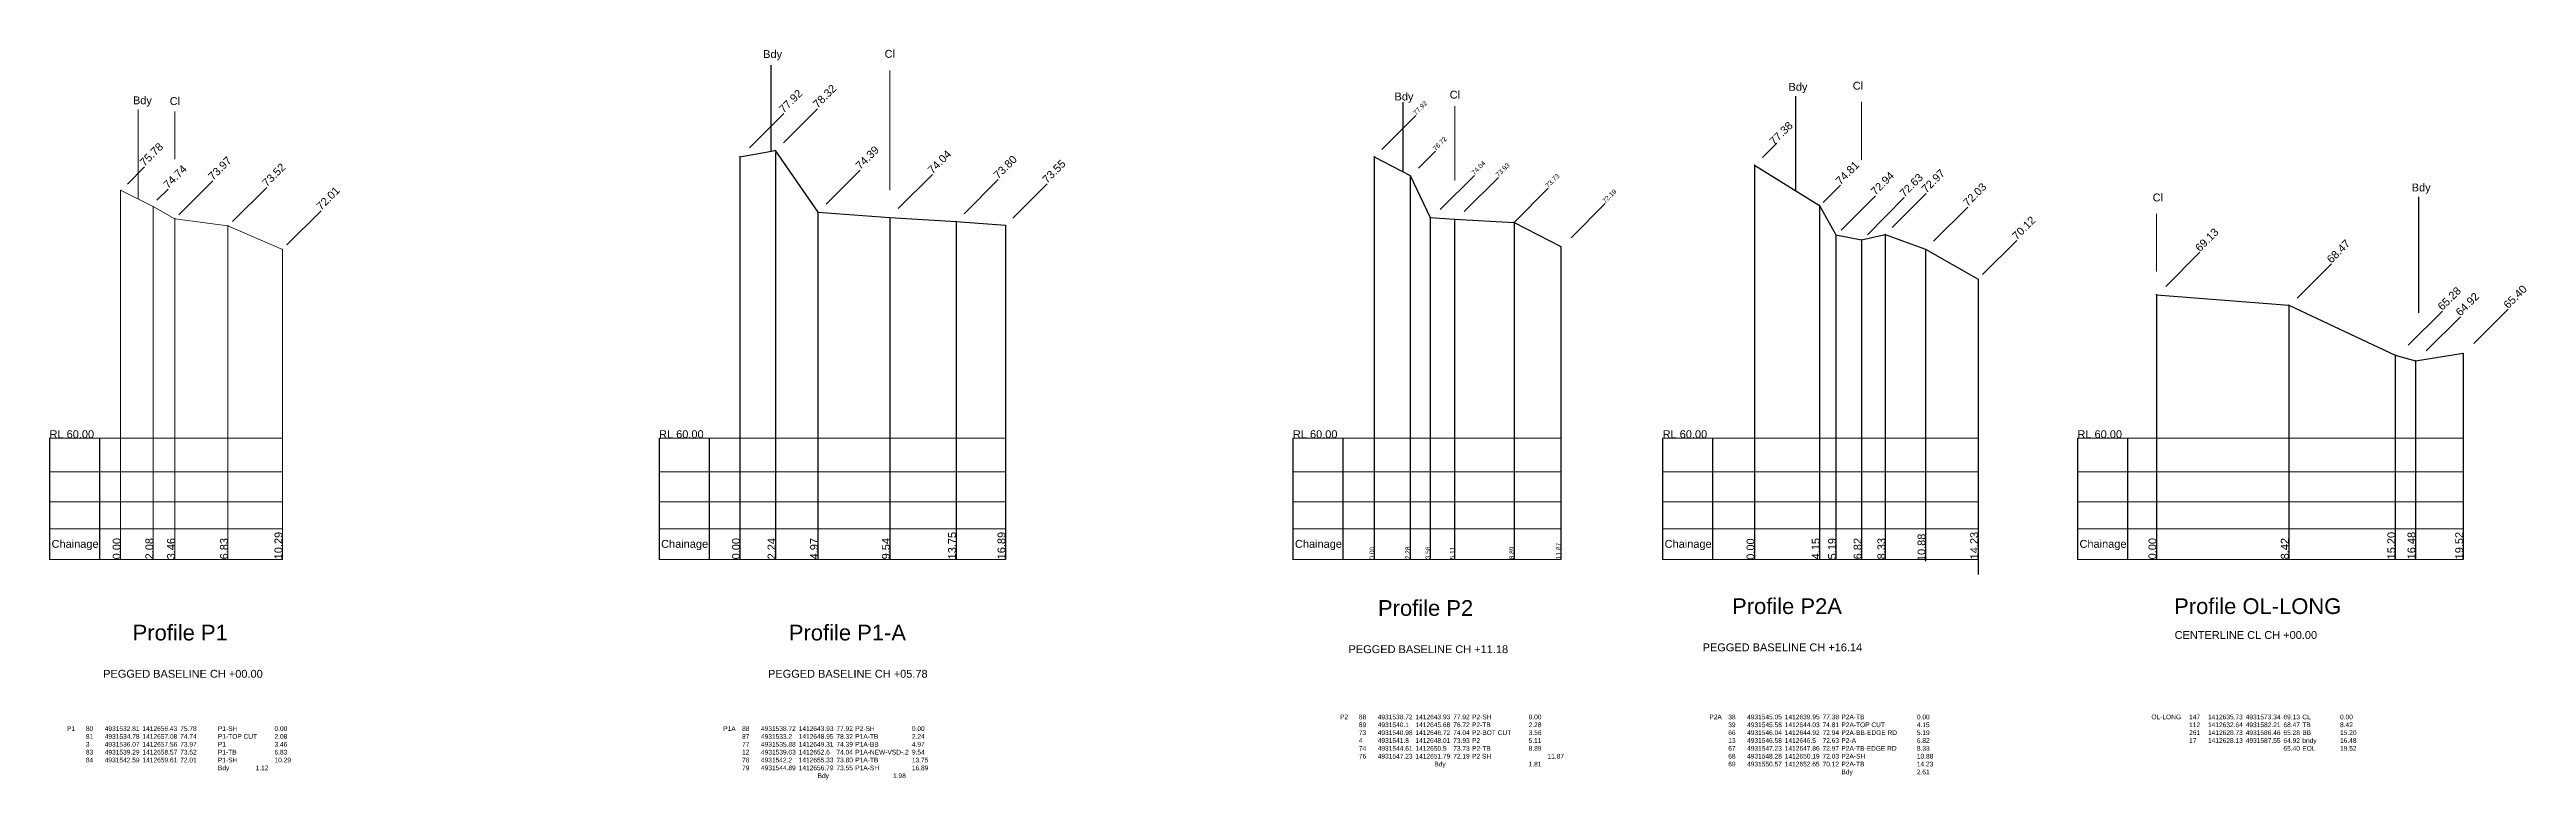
# Model space of a CAD drawing. Header units: millimetres. Extents: x -423347 to 1063494, y -223262 to 828147.
# Drawn here: x -209310 to -51737, y 38321 to 84804 of the extents above; entities that cross this region are included whole.
import ezdxf

# ---------------------------------------------------------------- set-up
doc = ezdxf.new("R2010")
doc.units = ezdxf.units.MM
doc.header["$PDMODE"] = 35
doc.header["$PDSIZE"] = 10
doc.styles.get("Standard").update_dxf_attribs({"font": 'arial.ttf'})

msp = doc.modelspace()

# ---------------------------------------------------------------- linework, layer by layer
at = {"color": 7}
msp.add_line((-163414.048, 83797.956), (-163414.048, 78333.402), dxfattribs=at)
at = {"lineweight": 0}
for p, q in [((-155854.048, 83475.461), (-155854.048, 75839.317)), ((-203670.446, 80975.78), (-203670.446, 75279.83)), ((-201330.446, 80859.327), (-201330.446, 77820.937)), ((-164784.765, 78547.292), (-162606.464, 80725.592)), ((-162623.278, 78857.202), (-160444.977, 81035.502)), ((-124561.281, 78426.394), (-122382.981, 80604.695)), ((-119907.847, 81188.937), (-119907.847, 76472.245)), ((-94036.381, 81467.115), (-94036.381, 77779.307)), ((-100339.099, 77929.475), (-99425.123, 78848.469)), ((-204357.915, 76238.309), (-203268.765, 77327.46)), ((-122222.857, 77245.054), (-121133.707, 78334.204)), ((-202476.414, 75205.77), (-201769.124, 75913.061)), ((-201092.751, 74267.525), (-198914.451, 76445.826)), ((-197662.346, 73848.126), (-195484.045, 76026.427)), ((-159910.005, 74947.255), (-157731.704, 77125.555)), ((-155317.532, 74674.808), (-153139.231, 76853.109)), ((-151134.793, 74346.116), (-148956.493, 76524.416)), ((-148031.636, 74068.439), (-145853.336, 76246.739)), ((-120846.93, 74609.52), (-118668.63, 76787.821)), ((-119310.747, 74482.851), (-117132.446, 76661.151)), ((-116142.35, 73789.83), (-113964.049, 75968.131)), ((-96470.705, 75068.889), (-95381.555, 76158.039)), ((-92098.394, 73461.221), (-89920.093, 75639.522)), ((-194215.952, 72357.241), (-192037.651, 74535.541)), ((-112519.296, 72809.952), (-110340.996, 74988.252)), ((-95327.327, 73309.26), (-93149.027, 75487.561)), ((-93659.308, 72998.847), (-91315.454, 75369.477)), ((-89456.225, 72592.297), (-87277.925, 74770.597)), ((-75283.184, 74349.131), (-75283.184, 70661.323)), ((-86335.138, 70468.073), (-84156.837, 72646.374)), ((-74687.31, 69714.766), (-72509.009, 71893.067)), ((-66320.278, 68978.526), (-64141.977, 71156.826)), ((-59267.409, 65973.389), (-57089.108, 68151.69)), ((-58118.434, 65613.119), (-55940.133, 67791.419)), ((-55077.029, 66085.974), (-52898.729, 68264.275)), ((-209310.136, 57915.347), (-194500.446, 57915.347)), ((-170532.852, 57915.347), (-148504.048, 57915.347)), ((-130211.875, 57915.347), (-113162.35, 57915.347)), ((-106691.911, 57915.347), (-86623.381, 57915.347)), ((-80300.358, 57915.347), (-55767.184, 57915.347)), ((-209310.136, 55995.859), (-194500.446, 55995.859)), ((-170532.852, 55995.859), (-148504.048, 55995.859)), ((-130211.875, 55995.859), (-113162.35, 55995.859)), ((-106691.911, 55995.859), (-86623.381, 55995.859)), ((-80300.358, 55995.859), (-55767.184, 55995.859)), ((-209310.136, 54282.625), (-194500.446, 54282.625)), ((-170532.852, 54282.625), (-148504.048, 54282.625)), ((-130211.875, 54282.625), (-113162.35, 54282.625)), ((-106691.911, 54282.625), (-86623.381, 54282.625)), ((-80300.358, 54282.625), (-55767.184, 54282.625)), ((-209310.136, 52339.044), (-194500.446, 52339.044)), ((-170532.852, 52339.044), (-148504.048, 52339.044)), ((-130211.875, 52339.044), (-113162.35, 52339.044)), ((-106691.911, 52339.044), (-86623.381, 52339.044)), ((-80300.358, 52339.044), (-55767.184, 52339.044))]:
    msp.add_line(p, q, dxfattribs=at)
for p, q in [((-123222.35, 81458.126), (-123222.35, 77029.337)), ((-98243.381, 81836.09), (-98243.381, 75833.4)), ((-165394.048, 77979.83), (-165394.048, 52339.044)), ((-163130.911, 78250.268), (-163130.911, 52339.044)), ((-125032.35, 77979.83), (-125032.35, 52314.441)), ((-100853.381, 77439.83), (-100853.381, 52314.441)), ((-122752.35, 76779.83), (-122752.35, 52339.044)), ((-160424.048, 74449.83), (-160424.048, 52339.044)), ((-155854.048, 74099.83), (-155854.048, 52339.044)), ((-121472.35, 74099.83), (-121472.35, 52339.044)), ((-96703.381, 74869.83), (-96703.381, 52339.044)), ((-58598.305, 75424.237), (-58598.305, 68044.085)), ((-151644.048, 73859.83), (-151644.048, 52339.044)), ((-148504.048, 73609.83), (-148504.048, 52339.044)), ((-119922.35, 73989.83), (-119922.35, 52339.044)), ((-116142.35, 73789.83), (-116142.35, 52339.044)), ((-95663.381, 72999.83), (-95663.381, 52339.044)), ((-94036.381, 72689.83), (-94036.381, 52339.044)), ((-92526.381, 73029.83), (-92526.381, 52339.044)), ((-113162.35, 72249.83), (-113162.35, 52339.044)), ((-89973.381, 72089.83), (-89973.381, 52227.239)), ((-86623.381, 70179.83), (-86623.381, 51370.904)), ((-75283.184, 69189.83), (-75283.184, 52339.044)), ((-66863.184, 68529.83), (-66863.184, 52339.044)), ((-60083.184, 65339.83), (-60083.184, 52339.044)), ((-58803.184, 64979.83), (-58803.184, 52339.044)), ((-55767.184, 65459.83), (-55767.184, 52339.044)), ((-209310.136, 60059.83), (-209310.136, 52314.441)), ((-206128.056, 60059.83), (-206128.056, 52314.441)), ((-170532.852, 60059.83), (-170532.852, 52314.441)), ((-167350.773, 60059.83), (-167350.773, 52314.441)), ((-130211.875, 60059.83), (-130211.875, 52314.441)), ((-127029.796, 60059.83), (-127029.796, 52314.441)), ((-106691.911, 60059.83), (-106691.911, 52314.441)), ((-103509.832, 60059.83), (-103509.832, 52314.441)), ((-80300.358, 60059.83), (-80300.358, 52314.441)), ((-77118.279, 60059.83), (-77118.279, 52314.441))]:
    msp.add_line(p, q)
at = {"color": 7, "lineweight": 0}
for p, q in [((-194500.446, 60059.83), (-209310.136, 60059.83)), ((-148504.048, 60059.83), (-170532.852, 60059.83)), ((-113162.35, 60059.83), (-130211.875, 60059.83)), ((-86623.381, 60059.83), (-106691.911, 60059.83)), ((-55767.184, 60059.83), (-80300.358, 60059.83))]:
    msp.add_line(p, q, dxfattribs=at)
at = {"color": 1}
for points in [[(-165394.048, 77979.83), (-163154.048, 78379.83), (-160424.048, 74449.83), (-155854.048, 74099.83), (-151644.048, 73859.83), (-148504.048, 73609.83)], [(-125032.35, 77979.83), (-122752.35, 76779.83), (-121472.35, 74099.83), (-119922.35, 73989.83), (-116142.35, 73789.83), (-113162.35, 72249.83)], [(-100853.381, 77439.83), (-96703.381, 74869.83), (-95663.381, 72999.83), (-94036.381, 72689.83), (-92526.381, 73029.83), (-89973.381, 72089.83), (-86623.381, 70179.83)], [(-75283.184, 69189.83), (-66863.184, 68529.83), (-60083.184, 65339.83), (-58803.184, 64979.83), (-55767.184, 65459.83)]]:
    msp.add_lwpolyline(points, dxfattribs=at)
at = {"color": 1, "lineweight": 0}
msp.add_lwpolyline([(-204790.446, 75839.83), (-202710.446, 74799.83), (-201330.446, 74029.83), (-197960.446, 73579.83), (-194500.446, 72069.83)], dxfattribs=at)
at = {"lineweight": 0}
for points in [[(-204790.446, 75839.83), (-204790.446, 52339.044)], [(-202710.446, 74799.83), (-202710.446, 52339.044)], [(-201330.446, 74029.83), (-201330.446, 52339.044)], [(-197960.446, 73579.83), (-197960.446, 52339.044)], [(-194500.446, 72069.83), (-194500.446, 52339.044)]]:
    msp.add_lwpolyline(points, dxfattribs=at)
at = {"color": 7}
for p in [(-165394.048, 77979.83), (-163154.048, 78379.83), (-125032.35, 77979.83), (-100853.381, 77439.83), (-122752.35, 76779.83), (-160424.048, 74449.83), (-155854.048, 74099.83), (-121472.35, 74099.83), (-96703.381, 74869.83), (-151644.048, 73859.83), (-148504.048, 73609.83), (-119922.35, 73989.83), (-116142.35, 73789.83), (-95663.381, 72999.83), (-94036.381, 72689.83), (-92526.381, 73029.83), (-113162.35, 72249.83), (-89973.381, 72089.83), (-86623.381, 70179.83)]:
    msp.add_point(p, dxfattribs=at)
at = {"color": 7, "lineweight": 0}
for p in [(-204790.446, 75839.83), (-202710.446, 74799.83), (-201330.446, 74029.83), (-197960.446, 73579.83), (-194500.446, 72069.83)]:
    msp.add_point(p, dxfattribs=at)
for p in [(-75283.184, 69189.83), (-66863.184, 68529.83), (-60083.184, 65339.83), (-58803.184, 64979.83), (-55767.184, 65459.83)]:
    msp.add_point(p)

# ---------------------------------------------------------------- texts
at = {"lineweight": 0}
for s, p in [('Bdy', (-163912.103, 84261.532)), ('Cl', (-156186.323, 84277.811)), ('Bdy', (-123748.254, 81559.78)), ('Cl', (-120237.662, 81679.69)), ('Bdy', (-98681.776, 82178.111)), ('Cl', (-94594.764, 82249.601)), ('Bdy', (-204002.722, 81314.992)), ('Cl', (-201662.722, 81267.282)), ('Cl', (-75515.157, 75131.617)), ('Bdy', (-59036.7, 75766.258)), ('RL 60.00', (-209310.136, 60059.83)), ('RL 60.00', (-170532.852, 60059.83)), ('RL 60.00', (-130211.875, 60059.83)), ('RL 60.00', (-106691.911, 60059.83)), ('RL 60.00', (-80300.358, 60059.83)), ('Chainage', (-209180.663, 53075.05)), ('Chainage', (-170403.38, 53075.05)), ('Chainage', (-130082.402, 53075.05)), ('Chainage', (-106562.439, 53075.05)), ('Chainage', (-80170.885, 53075.05))]:
    msp.add_text(s, height=500, dxfattribs=at).set_placement(p)
for s, height, rotation, p in [('77.92', 500, 45, (-162606.464, 80725.592)), ('78.32', 500, 45, (-160444.977, 81035.502)), ('77.92', 300, 45, (-122382.981, 80604.695)), ('76.72', 300, 45, (-121133.707, 78334.204)), ('77.38', 500, 45, (-99598.935, 78673.703)), ('74.39', 500, 45, (-157731.704, 77125.555)), ('74.04', 500, 45, (-153139.231, 76853.109)), ('73.80', 500, 45, (-148956.493, 76524.416)), ('73.55', 500, 45, (-145853.336, 76246.739)), ('74.04', 300, 45, (-118668.63, 76787.821)), ('73.93', 300, 45, (-117132.446, 76661.151)), ('74.81', 500, 45, (-95381.555, 76158.039)), ('73.73', 300, 45, (-113964.049, 75968.131)), ('72.19', 300, 45, (-110340.996, 74988.252)), ('72.94', 500, 45, (-93149.027, 75487.561)), ('72.63', 500, 45, (-91315.454, 75369.477)), ('72.97', 500, 45, (-89920.093, 75639.522)), ('72.03', 500, 45, (-87277.925, 74770.597)), ('70.12', 500, 45, (-84156.837, 72646.374)), ('69.13', 500, 45, (-72509.009, 71893.067)), ('68.47', 500, 45, (-64141.977, 71156.826)), ('65.28', 500, 45, (-57089.108, 68151.69)), ('65.40', 500, 45, (-52898.729, 68264.275)), ('64.92', 500, 45, (-55940.133, 67791.419)), ('0.00', 500, 90, (-165394.048, 52339.044)), ('2.24', 500, 90, (-163130.911, 52339.044)), ('4.97', 500, 90, (-160424.048, 52339.044)), ('9.54', 500, 90, (-155854.048, 52339.044)), ('13.75', 500, 90, (-151644.048, 52339.044)), ('16.89', 500, 90, (-148504.048, 52339.044)), ('0.00', 500, 90, (-100853.381, 52314.441)), ('4.15', 500, 90, (-96703.381, 52339.044)), ('5.19', 500, 90, (-95663.381, 52339.044)), ('6.82', 500, 90, (-94036.381, 52339.044)), ('8.33', 500, 90, (-92526.381, 52339.044)), ('10.88', 500, 90, (-89973.381, 52227.239)), ('14.23', 500, 90, (-86623.381, 52339.044)), ('0.00', 500, 90, (-75283.184, 52339.044)), ('8.42', 500, 90, (-66863.184, 52339.044)), ('15.20', 500, 90, (-60083.184, 52339.044)), ('16.48', 500, 90, (-58803.184, 52339.044)), ('19.52', 500, 90, (-55767.184, 52339.044)), ('0.00', 300, 90, (-125032.35, 52314.441)), ('2.28', 300, 90, (-122752.35, 52339.044)), ('3.56', 300, 90, (-121472.35, 52339.044)), ('5.11', 300, 90, (-119922.35, 52339.044)), ('8.89', 300, 90, (-116142.35, 52339.044)), ('11.87', 300, 90, (-113162.35, 52339.044))]:
    msp.add_text(s, height=height, rotation=rotation).set_placement(p)
for s, rotation, p in [('75.78', 45, (-203268.765, 77327.46)), ('74.74', 45, (-201769.124, 75913.061)), ('73.97', 45, (-198914.451, 76445.826)), ('73.52', 45, (-195484.045, 76026.427)), ('72.01', 45, (-192037.651, 74535.541)), ('0.00', 90, (-204790.446, 52339.044)), ('2.08', 90, (-202710.446, 52339.044)), ('3.46', 90, (-201330.446, 52339.044)), ('6.83', 90, (-197960.446, 52339.044)), ('10.29', 90, (-194500.446, 52339.044))]:
    msp.add_text(s, height=500, rotation=rotation, dxfattribs=at).set_placement(p)
at = {"lineweight": 0, "attachment_point": 1}
for s, insert, char_height, width in [('Profile P2', (-124798.82, 49742.056), 1000, 8744.60138), ('Profile P2A', (-102272.762, 49859.009), 1000, 8744.60138), ('Profile OL-LONG', (-74151.474, 49859.009), 1000, 12574.57967), ('Profile P1', (-204024.142, 48175.507), 1000, 8744.60138), ('Profile P1-A', (-162277.597, 48175.507), 1000, 8744.60138), ('CENTERLINE CL CH +00.00', (-74120.327, 47772.863), 500, 13494.94798), ('PEGGED BASELINE CH +11.18', (-126672.273, 46868.437), 500, 13494.94798), ('PEGGED BASELINE CH +16.14', (-104146.214, 46985.39), 500, 13494.94798), ('PEGGED BASELINE CH +00.00', (-205897.594, 45301.888), 500, 13494.94798), ('PEGGED BASELINE CH +05.78', (-163601.447, 45301.888), 500, 13494.94798), ('P1^I80^I4931532.81 ^I1412656.43 ^I75.78 ^I^IP1-SH^I^I0.00 \\P^I81^I4931534.78 ^I1412657.08 ^I74.74 ^I^IP1-TOP CUT^I2.08 \\P^I3^I4931536.07 ^I1412657.56 ^I73.97 ^I^IP1^I^I^I3.46 \\P^I83^I4931539.29 ^I1412658.57 ^I73.52 ^I^IP1-TB^I^I^I6.83 \\P^I84^I4931542.59 ^I1412659.61 ^I72.01 ^I^IP1-SH^I^I10.29 \\P^I^I^I^I^I^I ^I^IBdy^I^I1.12 ', (-208198.209, 41711.683), 300, 18013.92055), ('P1A^I88^I4931538.72^I1412643.93^I77.92 ^IP2-SH^I^I0.00 \\P^I87^I4931533.2^I1412648.95^I78.32 ^IP1A-TB^I^I2.24 \\P^I77^I4931535.88^I1412649.31^I74.39 ^IP1A-BB^I^I4.97 \\P^I12^I4931539.03^I1412652.6^I74.04 ^IP1A-NEW-VSD-.2^I9.54\\P^I78^I4931542.2^I1412655.33^I73.80 ^IP1A-TB^I^I13.75 \\P^I79^I4931544.89^I1412656.79^I73.55 ^IP1A-SH^I^I16.89 \\P^I^I^I^I^IBdy^I^I^I^I1.98 ', (-166451.665, 41711.683), 300, 18013.92055)]:
    msp.add_mtext(s, dxfattribs=dict(at, insert=insert, char_height=char_height, width=width))
at = {"color": 7, "char_height": 300, "width": 16722.93113, "attachment_point": 1}
for s, insert in [('P2^I88^I4931538.72^I1412643.93^I77.92 ^IP2-SH^I^I0.00 \\P^I89^I4931540.1^I1412645.68^I76.72 ^IP2-TB^I^I^I2.28 \\P^I73^I4931540.98^I1412646.72^I74.04 ^IP2-BOT CUT^I3.56 \\P^I4^I4931541.8^I1412648.01^I73.93 ^IP2^I^I^I5.11 \\P^I74^I4931544.61^I1412650.5^I73.73 ^IP2-TB^I^I^I8.89 \\P^I76^I4931547.23^I1412651.79^I72.19 ^IP2 SH^I^I^I11.87\\P^I^I^I^I^IBdy^I^I^I^I^I1.81 ', (-127214.053, 42454.326)), ('P2A^I38^I4931545.05^I1412639.95^I77.38 ^IP2A-TB^I^I^I0.00 \\P^I39^I4931545.58^I1412644.03^I74.81 ^IP2A-TOP CUT^I^I4.15 \\P^I66^I4931546.04^I1412644.92^I72.94 ^IP2A-BB-EDGE RD^I^I5.19 \\P^I13^I4931546.58^I1412646.5^I72.63 ^IP2-A^I^I^I^I6.82 \\P^I67^I4931547.23^I1412647.86^I72.97 ^IP2A-TB-EDGE RD^I^I8.33 \\P^I68^I4931548.28^I1412650.19^I72.03 ^IP2A-SH^I^I^I10.88 \\P^I69^I4931550.57^I1412652.65^I70.12 ^IP2A-TB^I^I^I14.23 \\P^I^I^I^I^I^I^IBdy^I^I^I^I2.61 ', (-103717.954, 42454.326)), ('OL-LONG^I147^I1412635.73^I4931573.34^I69.13^ICL^I^I0.00 \\P^I^I112^I1412632.64^I4931582.21^I68.47^ITB^I^I8.42 \\P^I^I261^I1412628.73^I4931586.46^I65.28^IBB^I^I15.20 \\P^I^I17^I1412628.13^I4931587.55^I64.92^Ibndy^I^I16.48 \\P^I^I^I^I^I^I^I65.40 ^IEOL^I^I19.52 ', (-75596.666, 42454.326))]:
    msp.add_mtext(s, dxfattribs=dict(at, insert=insert))

doc.saveas('drawing.dxf')
